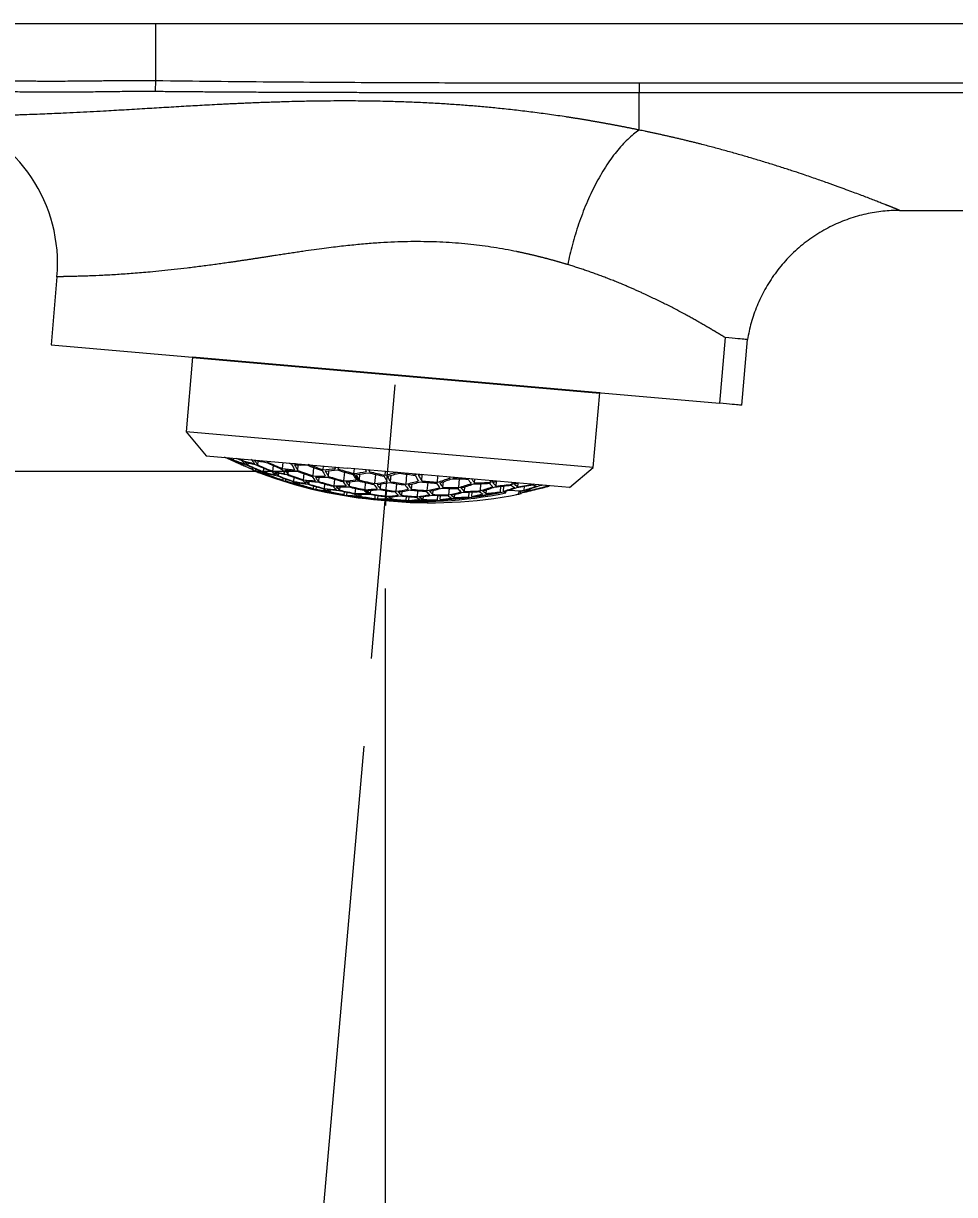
# Model space of a CAD drawing. Extents: x 841 to 1631, y 0 to 579.
# Drawn here: x 1225.6 to 1268, y 311.9 to 365.2 of the extents above; entities that cross this region are included whole.
import ezdxf

# ---------------------------------------------------------------- set-up
doc = ezdxf.new("R2010")
doc.units = 0
doc.header["$LTSCALE"] = 10
doc.header["$MEASUREMENT"] = 0
doc.header["$PDMODE"] = 3
doc.header["$PDSIZE"] = -10
doc.linetypes.add('CENTER', pattern=[2, 1.25, -0.25, 0.25, -0.25])
doc.layers.get('0').update_dxf_attribs({"linetype": 'CONTINUOUS'})
doc.layers.get('DEFPOINTS').update_dxf_attribs({"linetype": 'CONTINUOUS'})
doc.layers.add('1', color=7, linetype='CONTINUOUS')
doc.layers.add('BODY', color=7, linetype='CONTINUOUS')
doc.styles.add('Daelim Dimension', font='NanumGothic.ttf')
doc.dimstyles.new('DEFAULT', dxfattribs={"dimscale": 2, "dimtxt": 2, "dimasz": 2, "dimexe": 0, "dimexo": 2, "dimgap": 1, "dimtad": 1, "dimdec": 0, "dimzin": 9, "dimdsep": 46, "dimtxsty": 'Daelim Dimension', "dimcen": 0.5, "dimclrd": 5, "dimclre": 5, "dimclrt": 256, "dimadec": 1, "dimazin": 0, "dimtfac": 1, "dimtdec": 0, "dimtix": 1, "dimtmove": 0, "dimatfit": 3, "dimfxl": 1, "dimtolj": 1, "dimtzin": 1, "dimlwd": 9, "dimlwe": 9, "dimarcsym": 0})

# ---------------------------------------------------------------- blocks, each defined once
blk = doc.blocks.new('*D0')
at = {"color": 5, "lineweight": 9, "ltscale": 0.5, "transparency": 16777216}
for p, q in [((1242.077, 339.235), (1242.077, 241.483)), ((1241.1, 332.298), (1233.188, 241.872))]:
    blk.add_line(p, q, dxfattribs=at)
blk.add_arc((1242.077, 343.471), 99.987, 267.29228, 267.70772, dxfattribs=at)
at = {"color": 5, "ltscale": 0.5, "transparency": 16777216}
for points in [[(1237.309, 242.93), (1237.398, 244.26), (1233.363, 243.864)], [(1238.091, 244.23), (1238.065, 242.897), (1242.077, 243.483)]]:
    blk.add_solid(points, dxfattribs=at)
at = {"layer": 'DEFPOINTS', "color": 0, "ltscale": 0.5, "transparency": 16777216}
for p in [(1242.576, 349.175), (1242.077, 343.469), (1242.077, 343.235), (1241.448, 336.283), (1236.263, 243.653)]:
    blk.add_point(p, dxfattribs=at)
at = {"color": 7, "ltscale": 0.5, "transparency": 16777216, "insert": (1238.051, 251.258), "char_height": 10, "attachment_point": 5, "rotation": 357.5, "style": 'Daelim Dimension'}
blk.add_mtext('\\A1;5.0°', dxfattribs=at)
blk = doc.blocks.new('*D1')
at = {"color": 5, "lineweight": 9, "ltscale": 0.5, "transparency": 16777216}
for p, q in [((1238.192, 344.783), (1187.007, 344.783)), ((1189.007, 245.163), (1189.007, 340.783)), ((1335.117, 241.163), (1187.007, 241.163))]:
    blk.add_line(p, q, dxfattribs=at)
at = {"color": 5, "ltscale": 0.5, "transparency": 16777216}
for points in [[(1188.341, 340.783), (1189.674, 340.783), (1189.007, 344.783)], [(1188.341, 245.163), (1189.674, 245.163), (1189.007, 241.163)]]:
    blk.add_solid(points, dxfattribs=at)
at = {"layer": 'DEFPOINTS', "color": 0, "ltscale": 0.5, "transparency": 16777216}
for p in [(1189.007, 344.783), (1242.192, 344.783), (1339.117, 241.163)]:
    blk.add_point(p, dxfattribs=at)
at = {"color": 7, "ltscale": 0.5, "transparency": 16777216, "insert": (1181.6, 292.973), "char_height": 10, "attachment_point": 5, "rotation": 90, "style": 'Daelim Dimension'}
blk.add_mtext('\\A1;104', dxfattribs=at)
blk = doc.blocks.new('*D3')
at = {"color": 5, "lineweight": 9, "ltscale": 0.5, "transparency": 16777216}
for p, q in [((1242.082, 339.469), (1242.082, 168.193)), ((1361.617, 234.429), (1361.617, 168.193)), ((1246.082, 170.193), (1357.617, 170.193))]:
    blk.add_line(p, q, dxfattribs=at)
at = {"color": 5, "ltscale": 0.5, "transparency": 16777216}
for points in [[(1246.082, 170.86), (1246.082, 169.526), (1242.082, 170.193)], [(1357.617, 170.86), (1357.617, 169.526), (1361.617, 170.193)]]:
    blk.add_solid(points, dxfattribs=at)
at = {"layer": 'DEFPOINTS', "color": 0, "ltscale": 0.5, "transparency": 16777216}
for p in [(1242.082, 343.469), (1361.617, 238.429), (1361.617, 170.193)]:
    blk.add_point(p, dxfattribs=at)
at = {"color": 7, "ltscale": 0.5, "transparency": 16777216, "insert": (1301.849, 177.615), "char_height": 10, "attachment_point": 5, "style": 'Daelim Dimension'}
blk.add_mtext('\\A1;120', dxfattribs=at)
blk = doc.blocks.new('*D4')
at = {"color": 5, "lineweight": 9, "ltscale": 0.5, "transparency": 16777216}
for p, q in [((1267.567, 393.763), (1152.534, 393.763)), ((1154.534, 389.763), (1154.534, 245.163)), ((1335.117, 241.163), (1152.534, 241.163))]:
    blk.add_line(p, q, dxfattribs=at)
at = {"color": 5, "ltscale": 0.5, "transparency": 16777216}
for points in [[(1153.868, 389.763), (1155.201, 389.763), (1154.534, 393.763)], [(1153.868, 245.163), (1155.201, 245.163), (1154.534, 241.163)]]:
    blk.add_solid(points, dxfattribs=at)
at = {"layer": 'DEFPOINTS', "color": 0, "ltscale": 0.5, "transparency": 16777216}
for p in [(1271.567, 393.763), (1154.534, 241.163), (1339.117, 241.163)]:
    blk.add_point(p, dxfattribs=at)
at = {"color": 7, "ltscale": 0.5, "transparency": 16777216, "insert": (1147.084, 317.463), "char_height": 10, "attachment_point": 5, "rotation": 90, "style": 'Daelim Dimension'}
blk.add_mtext('\\A1;153', dxfattribs=at)

msp = doc.modelspace()

# ---------------------------------------------------------------- linework, layer by layer
at = {"ltscale": 0.5}
for p, q in [((1233.321, 349.984), (1251.832, 348.365)), ((1242.077, 343.469), (1242.077, 343.235))]:
    msp.add_line(p, q, dxfattribs=at)
at = {"layer": '1', "color": 7, "linetype": 'Continuous', "lineweight": 18}
for p, q in [((1223.033, 365.163), (1231.634, 365.163)), ((1231.634, 365.163), (1368.594, 365.163)), ((1231.634, 362.567), (1231.627, 362.079)), ((1253.617, 362.457), (1253.617, 362.019)), ((1265.45, 356.663), (1310.617, 356.663)), ((1265.456, 356.663), (1265.456, 356.663)), ((1227.157, 353.643), (1226.886, 350.547)), ((1226.886, 350.547), (1257.269, 347.889)), ((1258.285, 347.8), (1258.547, 350.789)), ((1233.321, 349.984), (1233.024, 346.589)), ((1251.534, 344.969), (1251.832, 348.365)), ((1233.024, 346.589), (1233.933, 345.505)), ((1251.534, 344.969), (1233.024, 346.589)), ((1233.933, 345.505), (1240.341, 344.945)), ((1235.177, 345.317), (1235.183, 345.396)), ((1235.434, 345.154), (1235.439, 345.202)), ((1235.6, 345.285), (1235.607, 345.359)), ((1235.854, 345.07), (1235.863, 345.18)), ((1236.282, 345.091), (1236.297, 345.264)), ((1236.72, 345.219), (1236.724, 345.261)), ((1237.414, 344.919), (1237.438, 345.199)), ((1237.861, 345.152), (1237.862, 345.162)), ((1236.048, 344.889), (1236.046, 344.857)), ((1236.057, 344.886), (1236.063, 344.961)), ((1236.183, 344.836), (1236.189, 344.907)), ((1236.547, 344.773), (1236.562, 344.941)), ((1236.806, 344.619), (1236.811, 344.68)), ((1236.976, 344.793), (1236.999, 345.056)), ((1237.23, 344.587), (1237.241, 344.709)), ((1237.663, 344.659), (1237.679, 344.843)), ((1238.105, 344.836), (1238.127, 345.085)), ((1238.361, 344.411), (1238.386, 344.692)), ((1238.803, 344.586), (1238.836, 344.966)), ((1239.255, 344.87), (1239.269, 345.039)), ((1239.5, 344.562), (1239.522, 344.823)), ((1239.956, 344.899), (1239.963, 344.978)), ((1240.202, 344.359), (1240.237, 344.759)), ((1250.451, 344.06), (1240.341, 344.945)), ((1240.658, 344.694), (1240.677, 344.915)), ((1240.903, 344.392), (1240.927, 344.667)), ((1241.364, 344.781), (1241.371, 344.855)), ((1241.609, 344.236), (1241.646, 344.658)), ((1242.07, 344.623), (1242.085, 344.792)), ((1242.316, 344.326), (1242.341, 344.616)), ((1243.026, 344.217), (1243.065, 344.663)), ((1243.492, 344.66), (1243.493, 344.669)), ((1243.738, 344.366), (1243.762, 344.645)), ((1244.452, 344.303), (1244.477, 344.583)), ((1250.451, 344.06), (1251.534, 344.969)), ((1237.432, 344.396), (1237.441, 344.492)), ((1237.559, 344.356), (1237.567, 344.447)), ((1237.928, 344.34), (1237.944, 344.527)), ((1238.187, 344.193), (1238.194, 344.267)), ((1238.616, 344.212), (1238.627, 344.347)), ((1238.817, 344.013), (1238.827, 344.129)), ((1238.945, 343.983), (1238.955, 344.093)), ((1239.053, 344.334), (1239.07, 344.531)), ((1239.318, 344.013), (1239.336, 344.219)), ((1239.755, 344.134), (1239.782, 344.435)), ((1240.01, 343.942), (1240.023, 344.089)), ((1240.452, 344.114), (1240.471, 344.324)), ((1241.159, 343.96), (1241.187, 344.281)), ((1241.86, 343.996), (1241.88, 344.22)), ((1242.571, 343.888), (1242.601, 344.232)), ((1243.278, 343.981), (1243.299, 344.221)), ((1243.992, 343.918), (1244.024, 344.288)), ((1244.704, 344.07), (1244.726, 344.327)), ((1245.169, 344.513), (1245.17, 344.522)), ((1245.422, 344.054), (1245.457, 344.451)), ((1245.679, 343.88), (1245.697, 344.089)), ((1246.14, 344.267), (1246.154, 344.436)), ((1246.402, 343.911), (1246.43, 344.233)), ((1246.862, 344.3), (1246.869, 344.374)), ((1247.119, 344.128), (1247.139, 344.35)), ((1247.315, 343.862), (1247.337, 344.114)), ((1247.448, 343.889), (1247.469, 344.128)), ((1247.846, 344.208), (1247.853, 344.288)), ((1248.108, 344.095), (1248.123, 344.264)), ((1248.387, 343.937), (1248.403, 344.117)), ((1249.106, 344.168), (1249.107, 344.178)), ((1249.394, 344.11), (1249.398, 344.152)), ((1239.578, 343.872), (1239.585, 343.96)), ((1240.211, 343.734), (1240.223, 343.87)), ((1240.34, 343.713), (1240.351, 343.842)), ((1240.717, 343.788), (1240.737, 344.015)), ((1240.977, 343.654), (1240.986, 343.755)), ((1241.414, 343.773), (1241.428, 343.935)), ((1241.614, 343.556), (1241.628, 343.713)), ((1241.744, 343.545), (1241.757, 343.694)), ((1242.125, 343.665), (1242.146, 343.914)), ((1242.385, 343.536), (1242.395, 343.651)), ((1242.827, 343.706), (1242.842, 343.882)), ((1243.026, 343.478), (1243.042, 343.657)), ((1243.156, 343.476), (1243.171, 343.646)), ((1243.541, 343.643), (1243.565, 343.914)), ((1243.802, 343.518), (1243.814, 343.648)), ((1244.248, 343.741), (1244.265, 343.932)), ((1244.447, 343.502), (1244.464, 343.703)), ((1244.578, 343.509), (1244.595, 343.7)), ((1244.967, 343.724), (1244.993, 344.02)), ((1245.228, 343.604), (1245.241, 343.749)), ((1245.876, 343.628), (1245.896, 343.854)), ((1246.008, 343.645), (1246.027, 343.86)), ((1246.663, 343.794), (1246.678, 343.956)), ((1247.457, 343.891), (1247.454, 343.858)), ((1247.562, 343.811), (1247.57, 343.897)), ((1247.728, 343.947), (1248.214, 343.905)), ((1248.156, 343.91), (1248.143, 343.76)), ((1248.269, 343.9), (1248.214, 343.905)), ((1248.222, 343.81), (1248.23, 343.903)), ((1248.26, 343.818), (1248.258, 343.788)), ((1248.48, 343.881), (1248.453, 343.884)), ((1248.659, 343.935), (1248.665, 344.004)), ((1248.956, 343.982), (1248.958, 343.995))]:
    msp.add_line(p, q, dxfattribs=at)
at = {"layer": '1', "color": 7, "linetype": 'Continuous', "lineweight": 13}
for p, q in [((1231.634, 365.163), (1231.634, 362.567)), ((1253.617, 362.019), (1323.602, 362.02)), ((1257.53, 350.878), (1257.269, 347.889))]:
    msp.add_line(p, q, dxfattribs=at)
at = {"layer": '1', "color": 7, "linetype": 'Continuous', "lineweight": 18}
for start, end in [(248.6996, 249.3344), (280.6656, 281.3004)]:
    msp.add_arc((1243.946, 364.826), 21.48, start, end, dxfattribs=at)
for centre, major_axis, ratio, start_param, end_param in [((1220.184, 354.253), (-6.909, 1.127), 1, 3.215968, 4.573584), ((1240.406, 364.638), (1.772, 20.254), 0.731924, 2.872877, 2.910948), ((1240.509, 364.629), (-1.775, -20.292), 0.731924, 6.014978, 6.052974), ((1243.713, 364.349), (-1.827, -20.884), 0.95606, 5.923715, 5.93466), ((1243.668, 364.353), (1.827, 20.879), 0.95606, 2.787136, 2.792977), ((1237.494, 364.893), (1.735, 19.833), 0.224135, 2.996091, 3.03407), ((1239.914, 364.681), (1.755, 20.058), 0.731924, 2.934383, 2.972305), ((1237.641, 364.88), (-1.739, -19.882), 0.224135, 6.138047, 6.17593), ((1240.017, 364.672), (-1.759, -20.101), 0.731924, 6.076428, 6.114266), ((1244.092, 364.316), (1.827, 20.884), 0.95606, 2.780135, 2.793068), ((1243.457, 364.371), (1.823, 20.839), 0.95606, 2.817891, 2.855481), ((1244.136, 364.312), (-1.827, -20.879), 0.95606, 5.924378, 5.93457), ((1243.501, 364.367), (-1.824, -20.849), 0.95606, 5.959652, 5.993381), ((1238.198, 364.831), (1.755, 20.058), 0.224135, 2.934383, 2.972305), ((1239.422, 364.724), (1.735, 19.833), 0.731924, 2.996091, 3.03407), ((1238.345, 364.818), (-1.759, -20.101), 0.224135, 6.076428, 6.114266), ((1239.524, 364.715), (-1.739, -19.882), 0.731924, 6.138047, 6.17593), ((1238.902, 364.77), (1.772, 20.254), 0.224135, 2.872877, 2.910948), ((1239.048, 364.757), (-1.775, -20.292), 0.224135, 6.014978, 6.052974), ((1239.032, 364.758), (-1.718, -19.634), 0.731924, 6.200349, 6.238483), ((1244.348, 364.293), (-1.823, -20.839), 0.95606, 5.959484, 5.997073), ((1238.93, 364.767), (1.713, 19.578), 0.731924, 3.08713, 3.096763), ((1244.727, 364.26), (1.811, 20.704), 0.95606, 2.815703, 2.853562), ((1239.752, 364.695), (-1.79, -20.456), 0.224135, 5.984392, 5.991558), ((1244.771, 364.256), (-1.81, -20.683), 0.95606, 5.956952, 5.994854), ((1245.151, 364.223), (1.79, 20.456), 0.95606, 2.844117, 2.849965), ((1241.014, 364.585), (1.81, 20.683), 0.224135, 2.81536, 2.853261), ((1238.93, 364.767), (1.713, 19.578), 0.731924, 3.186422, 3.196055), ((1245.407, 364.201), (-1.772, -20.254), 0.95606, 6.014469, 6.05254), ((1243.88, 364.334), (1.828, 20.894), 0.95606, 2.818777, 2.856258), ((1243.924, 364.33), (-1.828, -20.894), 0.95606, 5.96037, 5.997851), ((1238.241, 365.325), (1.801, 20.582), 0.224135, 3.054361, 3.07863), ((1243.544, 364.861), (-1.866, -21.323), 0.974558, 6.005118, 6.561253), ((1243.5, 364.367), (-1.821, -20.817), 0.974558, 5.998173, 5.998609), ((1240.898, 364.595), (1.787, 20.424), 0.731924, 2.941986, 2.975369), ((1243.5, 364.367), (-1.821, -20.817), 0.974558, 6.005257, 6.070218), ((1244.304, 364.297), (1.824, 20.849), 0.95606, 2.818059, 2.855628), ((1243.655, 364.852), (-1.869, -21.359), 0.974558, 6.016399, 6.560771), ((1238.902, 364.77), (1.772, 20.254), 0.224135, 2.999142, 3.036318), ((1240.406, 364.638), (1.772, 20.254), 0.731924, 2.999142, 3.036318), ((1239.048, 364.757), (-1.775, -20.292), 0.224135, 6.141, 6.178106), ((1240.509, 364.629), (-1.775, -20.292), 0.731924, 6.141, 6.178106), ((1243.713, 364.349), (-1.827, -20.884), 0.95606, 6.022764, 6.055845), ((1239.606, 364.708), (1.787, 20.424), 0.224135, 2.93815, 2.975369), ((1239.914, 364.681), (1.755, 20.058), 0.731924, 3.06051, 3.097835), ((1239.752, 364.695), (-1.79, -20.456), 0.224135, 6.080065, 6.117223), ((1240.017, 364.672), (-1.759, -20.101), 0.731924, 6.202278, 6.239522), ((1244.092, 364.316), (1.827, 20.884), 0.95606, 2.881171, 2.918023), ((1244.136, 364.312), (-1.827, -20.879), 0.95606, 6.022698, 6.059559), ((1240.31, 364.646), (1.799, 20.566), 0.224135, 2.877052, 2.914509), ((1239.422, 364.724), (1.735, 19.833), 0.731924, 3.122755, 3.16043), ((1240.456, 364.634), (-1.802, -20.593), 0.224135, 6.018992, 6.056397), ((1239.524, 364.715), (-1.739, -19.882), 0.731924, 6.264394, 6.301976), ((1244.515, 364.278), (1.819, 20.789), 0.95606, 2.879954, 2.916985), ((1244.56, 364.275), (-1.817, -20.774), 0.95606, 6.021345, 6.058405), ((1241.16, 364.572), (-1.811, -20.704), 0.224135, 5.957296, 5.995155), ((1239.032, 364.758), (-1.718, -19.634), 0.731924, 0.044703, 0.082837), ((1244.939, 364.241), (1.802, 20.593), 0.95606, 2.877399, 2.914805), ((1244.983, 364.238), (-1.799, -20.566), 0.95606, 6.018645, 6.056101), ((1245.362, 364.204), (1.775, 20.292), 0.95606, 2.873386, 2.911382), ((1241.717, 364.523), (1.817, 20.774), 0.224135, 2.879752, 2.916812), ((1239.914, 364.681), (1.755, 20.058), 0.731924, 3.18535, 3.222675), ((1242.421, 364.462), (1.823, 20.839), 0.224135, 2.817891, 2.855481), ((1239.422, 364.724), (1.735, 19.833), 0.731924, 3.249115, 3.287094), ((1239.524, 364.715), (-1.739, -19.882), 0.731924, 0.107256, 0.145138), ((1242.568, 364.449), (-1.824, -20.849), 0.224135, 5.959652, 5.99722), ((1245.195, 364.219), (-1.787, -20.424), 0.95606, 6.079743, 6.116961), ((1243.125, 364.4), (1.827, 20.879), 0.224135, 2.782786, 2.792977), ((1245.574, 364.186), (1.759, 20.101), 0.95606, 2.934835, 2.972673), ((1243.272, 364.387), (-1.827, -20.884), 0.224135, 5.923715, 5.93466), ((1245.618, 364.182), (-1.755, -20.058), 0.95606, 6.075976, 6.113898), ((1243.829, 364.339), (1.828, 20.894), 0.224135, 2.818777, 2.856258), ((1239.914, 364.681), (1.755, 20.058), 0.731924, 3.31088, 3.348802), ((1240.017, 364.672), (-1.759, -20.101), 0.731924, 0.16892, 0.206757), ((1243.976, 364.326), (-1.828, -20.894), 0.224135, 5.96037, 5.997851), ((1244.533, 364.277), (1.827, 20.884), 0.224135, 2.782123, 2.793068), ((1245.786, 364.167), (1.739, 19.882), 0.95606, 2.996454, 3.034337), ((1244.679, 364.264), (-1.827, -20.879), 0.224135, 5.924378, 5.93457), ((1245.83, 364.163), (-1.735, -19.833), 0.95606, 6.137684, 6.175663), ((1245.237, 364.215), (1.824, 20.849), 0.224135, 2.818059, 2.855628), ((1240.406, 364.638), (1.772, 20.254), 0.731924, 3.372238, 3.410309), ((1240.509, 364.629), (-1.775, -20.292), 0.731924, 0.230211, 0.268207), ((1245.383, 364.203), (-1.823, -20.839), 0.224135, 5.959484, 5.997073), ((1245.998, 364.149), (1.718, 19.634), 0.95606, 3.058756, 3.09689), ((1246.042, 364.145), (-1.713, -19.578), 0.95606, 6.228723, 6.238356), ((1246.644, 364.092), (1.811, 20.704), 0.224135, 2.815703, 2.853562), ((1241.001, 364.586), (-1.79, -20.456), 0.731924, 0.291627, 0.303326), ((1246.791, 364.079), (-1.81, -20.683), 0.224135, 5.956952, 5.994854), ((1241.39, 364.552), (1.799, 20.566), 0.731924, 3.005086, 3.03792), ((1243.5, 364.367), (-1.821, -20.817), 0.974558, 6.076747, 6.091487), ((1241.493, 364.543), (-1.802, -20.593), 0.731924, 6.159612, 6.179646), ((1240.31, 364.646), (1.799, 20.566), 0.224135, 3.001318, 3.03792), ((1240.898, 364.595), (1.787, 20.424), 0.731924, 3.061967, 3.09862), ((1240.456, 364.634), (-1.802, -20.593), 0.224135, 6.143092, 6.179646), ((1241.001, 364.586), (-1.79, -20.456), 0.731924, 6.203684, 6.24028), ((1243.88, 364.334), (1.828, 20.894), 0.95606, 2.942791, 2.962765), ((1243.924, 364.33), (-1.828, -20.894), 0.95606, 6.084384, 6.117012), ((1241.014, 364.585), (1.81, 20.683), 0.224135, 2.940734, 2.97747), ((1240.406, 364.638), (1.772, 20.254), 0.731924, 3.123148, 3.160038), ((1241.16, 364.572), (-1.811, -20.704), 0.224135, 6.082533, 6.119231), ((1240.509, 364.629), (-1.775, -20.292), 0.731924, 6.264774, 6.301596), ((1243.5, 364.367), (-1.821, -20.817), 0.974558, 6.12612, 6.140732), ((1244.304, 364.297), (1.824, 20.849), 0.95606, 2.942359, 2.978792), ((1244.348, 364.293), (-1.823, -20.839), 0.95606, 6.08385, 6.120302), ((1241.864, 364.51), (-1.819, -20.789), 0.224135, 6.021547, 6.058577), ((1240.017, 364.672), (-1.759, -20.101), 0.731924, 0.043663, 0.080907), ((1244.727, 364.26), (1.811, 20.704), 0.95606, 2.94094, 2.977638), ((1244.771, 364.256), (-1.81, -20.683), 0.95606, 6.082327, 6.119063), ((1245.151, 364.223), (1.79, 20.456), 0.95606, 2.938472, 2.97563), ((1242.421, 364.462), (1.823, 20.839), 0.224135, 2.942258, 2.978709), ((1240.898, 364.595), (1.787, 20.424), 0.731924, 3.184565, 3.221218), ((1242.568, 364.449), (-1.824, -20.849), 0.224135, 6.083951, 6.120384), ((1241.001, 364.586), (-1.79, -20.456), 0.731924, 0.042905, 0.079501), ((1243.125, 364.4), (1.827, 20.879), 0.224135, 2.881105, 2.917966), ((1240.406, 364.638), (1.772, 20.254), 0.731924, 3.246868, 3.284043), ((1240.509, 364.629), (-1.775, -20.292), 0.731924, 0.10508, 0.142185), ((1243.272, 364.387), (-1.827, -20.884), 0.224135, 6.022764, 6.059616), ((1244.939, 364.241), (1.802, 20.593), 0.95606, 3.001499, 3.038054), ((1244.983, 364.238), (-1.799, -20.566), 0.95606, 6.142911, 6.179513), ((1245.362, 364.204), (1.775, 20.292), 0.95606, 2.999408, 3.036513), ((1245.407, 364.201), (-1.772, -20.254), 0.95606, 6.140735, 6.17791), ((1244.533, 364.277), (1.827, 20.884), 0.224135, 2.881171, 2.918023), ((1240.898, 364.595), (1.787, 20.424), 0.731924, 3.307817, 3.345035), ((1241.001, 364.586), (-1.79, -20.456), 0.731924, 0.165962, 0.203121), ((1244.679, 364.264), (-1.827, -20.879), 0.224135, 6.022698, 6.059559), ((1245.574, 364.186), (1.759, 20.101), 0.95606, 3.060685, 3.09793), ((1245.618, 364.182), (-1.755, -20.058), 0.95606, 6.202103, 6.239428), ((1245.941, 364.154), (1.819, 20.789), 0.224135, 2.879954, 2.916985), ((1241.39, 364.552), (1.799, 20.566), 0.731924, 3.368677, 3.406133), ((1241.493, 364.543), (-1.802, -20.593), 0.731924, 0.226788, 0.264194), ((1246.087, 364.141), (-1.817, -20.774), 0.224135, 6.021345, 6.058405), ((1245.786, 364.167), (1.739, 19.882), 0.95606, 3.122802, 3.160383), ((1245.83, 364.163), (-1.735, -19.833), 0.95606, 6.264348, 6.302023), ((1242.375, 364.466), (1.817, 20.774), 0.731924, 3.366373, 3.403433), ((1242.477, 364.457), (-1.819, -20.789), 0.731924, 0.224608, 0.261638), ((1247.348, 364.031), (1.802, 20.593), 0.224135, 2.877399, 2.914805), ((1241.883, 364.509), (1.81, 20.683), 0.731924, 3.429924, 3.467825), ((1241.985, 364.5), (-1.811, -20.704), 0.731924, 0.288031, 0.32589), ((1247.495, 364.018), (-1.799, -20.566), 0.224135, 6.018645, 6.056101), ((1245.574, 364.186), (1.759, 20.101), 0.95606, 3.185256, 3.2225), ((1245.618, 364.182), (-1.755, -20.058), 0.95606, 0.043757, 0.081082), ((1248.052, 363.969), (1.79, 20.456), 0.224135, 2.842799, 2.849965), ((1245.998, 364.149), (1.718, 19.634), 0.95606, 3.186295, 3.224429), ((1246.042, 364.145), (-1.713, -19.578), 0.95606, 0.044829, 0.054463), ((1242.867, 364.423), (1.823, 20.839), 0.731924, 3.427705, 3.465294), ((1242.969, 364.414), (-1.824, -20.849), 0.731924, 0.285965, 0.323534), ((1248.199, 363.956), (-1.787, -20.424), 0.224135, 6.079743, 6.116961), ((1248.756, 363.907), (1.775, 20.292), 0.224135, 2.873386, 2.911382), ((1248.903, 363.895), (-1.772, -20.254), 0.224135, 6.014469, 6.05254), ((1245.786, 364.167), (1.739, 19.882), 0.95606, 3.248848, 3.286731), ((1245.83, 364.163), (-1.735, -19.833), 0.95606, 0.107523, 0.145501), ((1243.851, 364.337), (1.828, 20.894), 0.731924, 3.426927, 3.464408), ((1243.954, 364.328), (-1.828, -20.894), 0.731924, 0.285335, 0.322815), ((1249.46, 363.846), (1.759, 20.101), 0.224135, 2.934835, 2.972673), ((1243.359, 364.38), (1.827, 20.879), 0.731924, 3.490208, 3.5004), ((1243.461, 364.371), (-1.827, -20.884), 0.731924, 0.348525, 0.360531), ((1249.606, 363.833), (-1.755, -20.058), 0.224135, 6.075976, 6.113898), ((1245.574, 364.186), (1.759, 20.101), 0.95606, 3.310512, 3.34835), ((1245.618, 364.182), (-1.755, -20.058), 0.95606, 0.169288, 0.20721), ((1244.835, 364.25), (1.824, 20.849), 0.731924, 3.431397, 3.465126), ((1244.938, 364.242), (-1.823, -20.839), 0.731924, 0.286112, 0.323701), ((1250.164, 363.784), (1.739, 19.882), 0.224135, 2.996454, 3.034337), ((1244.343, 364.294), (1.827, 20.884), 0.731924, 3.490118, 3.501063), ((1244.446, 364.285), (-1.827, -20.879), 0.731924, 0.348616, 0.360625), ((1250.31, 363.771), (-1.735, -19.833), 0.224135, 6.137684, 6.175663), ((1245.362, 364.204), (1.775, 20.292), 0.95606, 3.371804, 3.4098), ((1245.407, 364.201), (-1.772, -20.254), 0.95606, 0.230645, 0.268716), ((1245.82, 364.164), (1.811, 20.704), 0.731924, 3.429623, 3.467482), ((1245.922, 364.155), (-1.81, -20.683), 0.731924, 0.288331, 0.326233), ((1244.727, 364.26), (1.811, 20.704), 0.95606, 3.429623, 3.467482), ((1244.771, 364.256), (-1.81, -20.683), 0.95606, 0.288331, 0.326233), ((1250.868, 363.723), (1.718, 19.634), 0.224135, 3.058756, 3.09689), ((1247.296, 364.035), (1.775, 20.292), 0.731924, 3.371804, 3.4098), ((1245.151, 364.223), (1.79, 20.456), 0.95606, 3.43322, 3.442917), ((1251.014, 363.71), (-1.713, -19.578), 0.224135, 6.228723, 6.238356), ((1250.868, 363.723), (1.718, 19.634), 0.224135, 3.186295, 3.224429), ((1246.804, 364.078), (1.79, 20.456), 0.731924, 3.43322, 3.440386), ((1251.014, 363.71), (-1.713, -19.578), 0.224135, 0.044829, 0.054463), ((1241.883, 364.509), (1.81, 20.683), 0.731924, 3.066689, 3.099159), ((1243.5, 364.367), (-1.821, -20.817), 0.974558, 6.147181, 6.16175), ((1241.985, 364.5), (-1.811, -20.704), 0.731924, 6.220969, 6.240795), ((1241.717, 364.523), (1.817, 20.774), 0.224135, 3.002726, 3.038958), ((1241.39, 364.552), (1.799, 20.566), 0.731924, 3.123427, 3.159758), ((1241.864, 364.51), (-1.819, -20.789), 0.224135, 6.144424, 6.180628), ((1241.493, 364.543), (-1.802, -20.593), 0.731924, 6.265043, 6.301327), ((1244.092, 364.316), (1.827, 20.884), 0.95606, 3.003466, 3.023257), ((1244.136, 364.312), (-1.827, -20.879), 0.95606, 6.145024, 6.177374), ((1243.5, 364.367), (-1.821, -20.817), 0.974558, 6.196044, 6.210539), ((1244.515, 364.278), (1.819, 20.789), 0.95606, 3.002831, 3.039036), ((1244.56, 364.275), (-1.817, -20.774), 0.95606, 6.144318, 6.180551), ((1242.375, 364.466), (1.817, 20.774), 0.731924, 3.127304, 3.159577), ((1243.5, 364.367), (-1.821, -20.817), 0.974558, 6.216941, 6.231415), ((1242.477, 364.457), (-1.819, -20.789), 0.731924, 6.281438, 6.301156), ((1243.125, 364.4), (1.827, 20.879), 0.224135, 3.003431, 3.039478), ((1241.883, 364.509), (1.81, 20.683), 0.731924, 3.184026, 3.220219), ((1243.272, 364.387), (-1.827, -20.884), 0.224135, 6.145059, 6.181096), ((1241.985, 364.5), (-1.811, -20.704), 0.731924, 0.042391, 0.078546), ((1244.304, 364.297), (1.824, 20.849), 0.95606, 3.063596, 3.083302), ((1244.348, 364.293), (-1.823, -20.839), 0.95606, 6.205149, 6.237382), ((1243.829, 364.339), (1.828, 20.894), 0.224135, 2.942791, 2.979144), ((1241.39, 364.552), (1.799, 20.566), 0.731924, 3.245265, 3.281867), ((1241.493, 364.543), (-1.802, -20.593), 0.731924, 0.103539, 0.140094), ((1243.976, 364.326), (-1.828, -20.894), 0.224135, 6.084384, 6.120736), ((1243.5, 364.367), (1.821, 20.817), 0.974558, 3.12395, 3.138399), ((1244.727, 364.26), (1.811, 20.704), 0.95606, 3.063047, 3.099202), ((1244.771, 364.256), (-1.81, -20.683), 0.95606, 6.204559, 6.240752), ((1242.867, 364.423), (1.823, 20.839), 0.731924, 3.187396, 3.219629), ((1243.5, 364.367), (1.821, 20.817), 0.974558, 3.144786, 3.159235), ((1245.151, 364.223), (1.79, 20.456), 0.95606, 3.062092, 3.098687), ((1245.195, 364.219), (-1.787, -20.424), 0.95606, 6.20356, 6.240213), ((1242.969, 364.414), (-1.824, -20.849), 0.731924, 0.05829, 0.077997), ((1244.236, 364.801), (1.869, 21.359), 0.974558, 3.127653, 3.419179), ((1244.533, 364.277), (1.827, 20.884), 0.224135, 3.003466, 3.039503), ((1242.375, 364.466), (1.817, 20.774), 0.731924, 3.244227, 3.280459), ((1242.477, 364.457), (-1.819, -20.789), 0.731924, 0.102557, 0.138761), ((1244.679, 364.264), (-1.827, -20.879), 0.224135, 6.145024, 6.181071), ((1244.515, 364.278), (1.819, 20.789), 0.95606, 3.123622, 3.14334), ((1244.56, 364.275), (-1.817, -20.774), 0.95606, 6.265201, 6.297474), ((1245.237, 364.215), (1.824, 20.849), 0.224135, 2.942359, 2.978792), ((1241.883, 364.509), (1.81, 20.683), 0.731924, 3.305715, 3.342451), ((1241.985, 364.5), (-1.811, -20.704), 0.731924, 0.163955, 0.200652), ((1245.383, 364.203), (-1.823, -20.839), 0.224135, 6.08385, 6.120302), ((1244.939, 364.241), (1.802, 20.593), 0.95606, 3.123451, 3.159735), ((1244.983, 364.238), (-1.799, -20.566), 0.95606, 6.26502, 6.301351), ((1243.359, 364.38), (1.827, 20.879), 0.731924, 3.247404, 3.279754), ((1245.362, 364.204), (1.775, 20.292), 0.95606, 3.123182, 3.160004), ((1245.407, 364.201), (-1.772, -20.254), 0.95606, 6.26474, 6.30163), ((1243.461, 364.371), (-1.827, -20.884), 0.731924, 0.118336, 0.138127), ((1245.941, 364.154), (1.819, 20.789), 0.224135, 3.002831, 3.039036), ((1242.867, 364.423), (1.823, 20.839), 0.731924, 3.304476, 3.340928), ((1242.969, 364.414), (-1.824, -20.849), 0.731924, 0.162801, 0.199234), ((1246.087, 364.141), (-1.817, -20.774), 0.224135, 6.144318, 6.180551), ((1244.727, 364.26), (1.811, 20.704), 0.95606, 3.183983, 3.203809), ((1244.771, 364.256), (-1.81, -20.683), 0.95606, 0.042434, 0.074904), ((1246.644, 364.092), (1.811, 20.704), 0.224135, 2.94094, 2.977638), ((1246.791, 364.079), (-1.81, -20.683), 0.224135, 6.082327, 6.119063), ((1243.5, 364.367), (-1.821, -20.817), 0.974558, 0.121435, 0.136004), ((1245.151, 364.223), (1.79, 20.456), 0.95606, 3.184498, 3.221094), ((1245.195, 364.219), (-1.787, -20.424), 0.95606, 0.042972, 0.079625), ((1243.851, 364.337), (1.828, 20.894), 0.731924, 3.307766, 3.340394), ((1243.5, 364.367), (-1.821, -20.817), 0.974558, 0.142453, 0.157066), ((1243.954, 364.328), (-1.828, -20.894), 0.731924, 0.178827, 0.198801), ((1247.348, 364.031), (1.802, 20.593), 0.224135, 3.001499, 3.038054), ((1243.359, 364.38), (1.827, 20.879), 0.731924, 3.365219, 3.40208), ((1243.461, 364.371), (-1.827, -20.884), 0.731924, 0.22357, 0.260421), ((1247.495, 364.018), (-1.799, -20.566), 0.224135, 6.142911, 6.179513), ((1244.939, 364.241), (1.802, 20.593), 0.95606, 3.245132, 3.265166), ((1244.983, 364.238), (-1.799, -20.566), 0.95606, 0.103672, 0.136506), ((1248.052, 363.969), (1.79, 20.456), 0.224135, 2.938472, 2.97563), ((1243.5, 364.367), (-1.821, -20.817), 0.974558, 0.191698, 0.206438), ((1245.362, 364.204), (1.775, 20.292), 0.95606, 3.246672, 3.283778), ((1245.407, 364.201), (-1.772, -20.254), 0.95606, 0.105275, 0.14245), ((1243.5, 364.367), (-1.821, -20.817), 0.974558, 0.212968, 0.277928), ((1244.343, 364.294), (1.827, 20.884), 0.731924, 3.368933, 3.402014), ((1248.756, 363.907), (1.775, 20.292), 0.224135, 2.999408, 3.036513), ((1248.903, 363.895), (-1.772, -20.254), 0.224135, 6.140735, 6.17791), ((1245.195, 364.219), (-1.787, -20.424), 0.95606, 0.166224, 0.199606), ((1243.5, 364.367), (-1.821, -20.817), 0.974558, 0.284576, 0.285013), ((1249.65, 364.327), (-1.801, -20.582), 0.224135, 6.195953, 6.220223), ((1249.606, 363.833), (1.755, 20.058), 0.224135, 3.052073, 3.06051), ((1249.65, 364.327), (-1.801, -20.582), 0.224135, 0.062963, 0.087232), ((1244.983, 364.238), (-1.799, -20.566), 0.95606, 0.25565, 0.264541), ((1244.348, 364.293), (-1.823, -20.839), 0.95606, 0.286112, 0.323701), ((1244.939, 364.241), (1.802, 20.593), 0.95606, 3.4021, 3.405786), ((1250.164, 363.784), (1.739, 19.882), 0.224135, 3.122802, 3.160383), ((1246.312, 364.121), (1.802, 20.593), 0.731924, 3.4021, 3.405786), ((1246.414, 364.112), (-1.799, -20.566), 0.731924, 0.25565, 0.264541), ((1250.31, 363.771), (-1.735, -19.833), 0.224135, 6.264348, 6.302023), ((1243.5, 364.367), (-1.821, -20.817), 0.974558, 0.051771, 0.066244), ((1243.5, 364.367), (-1.821, -20.817), 0.974558, 0.072647, 0.087141)]:
    msp.add_ellipse(centre, major_axis=major_axis, ratio=ratio, start_param=start_param, end_param=end_param, dxfattribs=at)
at = {"layer": '1', "color": 7, "linetype": 'Continuous', "lineweight": 13}
for start_param, end_param in [(5.953792, 6.004342), (6.078023, 6.127051)]:
    msp.add_ellipse((1243.902, 364.332), major_axis=(-1.828, -20.894), ratio=0.224135, start_param=start_param, end_param=end_param, dxfattribs=at)
for points, knots in [([(1223.033, 362.57), (1223.041, 362.57), (1223.058, 362.571), (1223.083, 362.571), (1223.109, 362.571), (1223.136, 362.572), (1223.163, 362.572), (1223.19, 362.572), (1223.218, 362.572), (1223.246, 362.573), (1223.275, 362.573), (1223.305, 362.573), (1223.334, 362.573), (1223.365, 362.573), (1223.396, 362.573), (1223.427, 362.573), (1223.459, 362.573), (1223.492, 362.573), (1223.525, 362.573), (1223.559, 362.573), (1223.593, 362.573), (1223.628, 362.573), (1223.663, 362.573), (1223.699, 362.572), (1223.736, 362.572), (1223.773, 362.572), (1223.811, 362.572), (1223.849, 362.571), (1223.888, 362.571), (1223.927, 362.57), (1224.004, 362.57), (1224.139, 362.568), (1224.356, 362.565), (1224.642, 362.561), (1224.963, 362.557), (1225.294, 362.553), (1225.604, 362.55), (1225.905, 362.547), (1226.196, 362.545), (1226.476, 362.544), (1226.743, 362.543), (1227.053, 362.543), (1227.435, 362.544), (1227.923, 362.547), (1228.489, 362.552), (1228.998, 362.558), (1229.406, 362.562), (1229.676, 362.565), (1229.914, 362.567), (1230.119, 362.569), (1230.287, 362.57), (1230.427, 362.571), (1230.548, 362.571), (1230.668, 362.572), (1230.785, 362.572), (1230.899, 362.572), (1231.012, 362.572), (1231.121, 362.571), (1231.229, 362.571), (1231.334, 362.57), (1231.436, 362.569), (1231.536, 362.568), (1231.601, 362.568), (1231.634, 362.567)], [0, 0, 0, 0, 0.004713, 0.009474, 0.014284, 0.019142, 0.024048, 0.029003, 0.034006, 0.039058, 0.044158, 0.049306, 0.054503, 0.059748, 0.065042, 0.070384, 0.075774, 0.081213, 0.086701, 0.092237, 0.097821, 0.103454, 0.109135, 0.114864, 0.120642, 0.126468, 0.132343, 0.138267, 0.144238, 0.150258, 0.156327, 0.179133, 0.210288, 0.249791, 0.297643, 0.337713, 0.375729, 0.411689, 0.445596, 0.477448, 0.507246, 0.534989, 0.579343, 0.630672, 0.688975, 0.754253, 0.784131, 0.810757, 0.834131, 0.854252, 0.871121, 0.883203, 0.895041, 0.906635, 0.917985, 0.929091, 0.939952, 0.95057, 0.960944, 0.971074, 0.98096, 0.990602, 1, 1, 1, 1]), ([(1253.617, 360.316), (1253.595, 360.321), (1253.552, 360.33), (1253.487, 360.343), (1253.422, 360.356), (1253.357, 360.37), (1253.292, 360.383), (1253.227, 360.396), (1253.162, 360.409), (1253.097, 360.422), (1253.033, 360.434), (1252.968, 360.447), (1252.904, 360.46), (1252.839, 360.472), (1252.775, 360.485), (1252.711, 360.497), (1252.647, 360.509), (1252.583, 360.522), (1252.519, 360.534), (1252.456, 360.546), (1252.392, 360.558), (1252.329, 360.569), (1252.265, 360.581), (1252.202, 360.593), (1252.139, 360.604), (1252.076, 360.616), (1252.013, 360.627), (1251.95, 360.639), (1251.888, 360.65), (1251.825, 360.661), (1251.763, 360.672), (1251.7, 360.683), (1251.638, 360.694), (1251.576, 360.705), (1251.514, 360.715), (1251.453, 360.726), (1251.391, 360.737), (1251.33, 360.747), (1251.268, 360.757), (1251.207, 360.768), (1251.146, 360.778), (1251.085, 360.788), (1251.024, 360.798), (1250.964, 360.808), (1250.903, 360.818), (1250.843, 360.828), (1250.783, 360.837), (1250.723, 360.847), (1250.663, 360.856), (1250.603, 360.866), (1250.543, 360.875), (1250.484, 360.884), (1250.425, 360.894), (1250.366, 360.903), (1250.074, 360.947), (1249.55, 361.024), (1248.795, 361.124), (1248.049, 361.214), (1247.331, 361.292), (1246.64, 361.359), (1245.971, 361.417), (1245.303, 361.467), (1244.606, 361.513), (1243.876, 361.553), (1243.11, 361.586), (1242.27, 361.613), (1241.345, 361.632), (1240.481, 361.638), (1239.728, 361.637), (1239.086, 361.631), (1238.494, 361.621), (1237.942, 361.609), (1237.515, 361.597), (1237.13, 361.585), (1236.814, 361.575), (1236.505, 361.564), (1236.207, 361.552), (1235.923, 361.541), (1235.65, 361.529), (1235.389, 361.517), (1235.138, 361.505), (1234.899, 361.494), (1234.588, 361.478), (1234.208, 361.459), (1233.763, 361.435), (1233.336, 361.411), (1232.75, 361.378), (1232.015, 361.334), (1231.272, 361.29), (1230.674, 361.254), (1230.202, 361.226), (1229.735, 361.199), (1229.22, 361.17), (1228.654, 361.139), (1228.04, 361.107), (1227.5, 361.08), (1227.019, 361.059), (1226.586, 361.04), (1226.131, 361.022), (1225.736, 361.008), (1225.391, 360.997), (1225.086, 360.988), (1224.753, 360.979), (1224.4, 360.97), (1224.085, 360.964), (1223.818, 360.959), (1223.606, 360.955), (1223.42, 360.953), (1223.256, 360.95), (1223.114, 360.949), (1222.991, 360.947), (1222.884, 360.946), (1222.81, 360.945), (1222.76, 360.945), (1222.73, 360.944), (1222.701, 360.944), (1222.673, 360.944), (1222.645, 360.943), (1222.619, 360.943), (1222.593, 360.943), (1222.569, 360.943), (1222.546, 360.942), (1222.523, 360.942), (1222.501, 360.942), (1222.481, 360.942), (1222.461, 360.942), (1222.442, 360.941), (1222.425, 360.941), (1222.408, 360.941), (1222.392, 360.941), (1222.377, 360.941), (1222.363, 360.941), (1222.349, 360.94), (1222.337, 360.94), (1222.326, 360.94), (1222.315, 360.94), (1222.305, 360.94), (1222.296, 360.94), (1222.288, 360.94), (1222.281, 360.94), (1222.275, 360.939), (1222.27, 360.939), (1222.265, 360.939), (1222.261, 360.939), (1222.259, 360.939), (1222.257, 360.939), (1222.255, 360.939), (1222.255, 360.939), (1222.255, 360.939)], [0, 0, 0, 0, 0.001679, 0.003354, 0.005024, 0.00669, 0.008351, 0.010007, 0.011659, 0.013306, 0.014949, 0.016586, 0.018219, 0.019848, 0.021471, 0.02309, 0.024704, 0.026313, 0.027918, 0.029518, 0.031113, 0.032703, 0.034288, 0.035869, 0.037444, 0.039015, 0.040581, 0.042143, 0.043699, 0.04525, 0.046797, 0.048339, 0.049876, 0.051408, 0.052935, 0.054457, 0.055974, 0.057487, 0.058994, 0.060497, 0.061994, 0.063487, 0.064974, 0.066457, 0.067935, 0.069408, 0.070875, 0.072338, 0.073796, 0.075249, 0.076696, 0.078139, 0.079577, 0.081009, 0.082437, 0.100794, 0.118809, 0.136476, 0.153779, 0.169402, 0.184958, 0.200439, 0.215838, 0.233259, 0.250877, 0.268678, 0.291034, 0.31451, 0.328088, 0.342866, 0.358821, 0.369002, 0.381106, 0.388502, 0.395875, 0.403227, 0.41016, 0.416847, 0.423289, 0.429489, 0.435449, 0.441171, 0.446655, 0.457849, 0.468708, 0.47924, 0.489449, 0.512659, 0.535423, 0.548342, 0.561484, 0.574854, 0.588458, 0.607041, 0.626623, 0.647217, 0.661485, 0.677387, 0.69493, 0.714123, 0.725746, 0.739453, 0.755252, 0.773155, 0.793172, 0.80745, 0.821014, 0.833861, 0.845987, 0.85739, 0.868068, 0.878018, 0.887241, 0.890577, 0.893905, 0.897228, 0.900544, 0.903853, 0.907156, 0.910453, 0.913743, 0.917026, 0.920303, 0.923574, 0.926837, 0.930095, 0.933345, 0.936589, 0.939827, 0.943057, 0.946281, 0.949497, 0.952707, 0.95591, 0.959106, 0.962295, 0.965477, 0.968651, 0.971819, 0.974979, 0.978133, 0.981278, 0.984417, 0.987548, 0.990672, 0.993789, 0.996898, 1, 1, 1, 1]), ([(1231.627, 362.079), (1231.745, 362.078), (1231.981, 362.075), (1232.336, 362.072), (1232.693, 362.069), (1233.054, 362.066), (1233.416, 362.063), (1233.781, 362.06), (1234.149, 362.058), (1234.519, 362.055), (1234.892, 362.053), (1235.267, 362.05), (1235.645, 362.048), (1236.026, 362.046), (1236.408, 362.044), (1236.794, 362.043), (1237.182, 362.041), (1237.572, 362.039), (1237.965, 362.038), (1238.361, 362.036), (1238.759, 362.035), (1239.159, 362.034), (1239.562, 362.033), (1239.968, 362.032), (1240.376, 362.031), (1240.786, 362.03), (1241.2, 362.029), (1241.615, 362.028), (1242.033, 362.027), (1242.454, 362.026), (1242.877, 362.026), (1243.303, 362.025), (1244.09, 362.024), (1245.256, 362.023), (1246.819, 362.021), (1248.438, 362.02), (1250.114, 362.02), (1251.847, 362.019), (1253.021, 362.019), (1253.617, 362.019)], [0, 0, 0, 0, 0.016036, 0.032186, 0.048451, 0.064831, 0.081325, 0.097934, 0.114658, 0.131496, 0.148449, 0.165516, 0.182698, 0.199995, 0.217406, 0.234932, 0.252573, 0.270328, 0.288198, 0.306183, 0.324282, 0.342496, 0.360825, 0.379268, 0.397826, 0.416499, 0.435287, 0.454189, 0.473205, 0.492337, 0.511583, 0.530944, 0.55042, 0.618921, 0.689994, 0.763638, 0.839854, 0.918641, 1, 1, 1, 1]), ([(1253.617, 360.316), (1253.532, 360.257), (1253.447, 360.192), (1253.275, 360.051), (1253.189, 359.974), (1253.016, 359.809), (1252.93, 359.72), (1252.758, 359.532), (1252.673, 359.432), (1252.504, 359.222), (1252.42, 359.111), (1252.254, 358.88), (1252.173, 358.759), (1252.012, 358.509), (1251.934, 358.38), (1251.78, 358.114), (1251.705, 357.977), (1251.559, 357.696), (1251.488, 357.553), (1251.351, 357.261), (1251.285, 357.112), (1251.158, 356.811), (1251.097, 356.659), (1250.98, 356.352), (1250.924, 356.197), (1250.766, 355.732), (1250.671, 355.42), (1250.505, 354.802), (1250.433, 354.496), (1250.372, 354.197)], [0, 0, 0, 0, 0.0625, 0.0625, 0.125, 0.125, 0.1875, 0.1875, 0.25, 0.25, 0.3125, 0.3125, 0.375, 0.375, 0.4375, 0.4375, 0.5, 0.5, 0.5625, 0.5625, 0.625, 0.625, 0.6875, 0.6875, 0.75, 0.75, 0.875, 0.875, 1, 1, 1, 1]), ([(1265.456, 356.663), (1265.456, 356.663), (1265.456, 356.663), (1265.456, 356.663), (1265.456, 356.663), (1265.455, 356.664), (1265.454, 356.664), (1265.453, 356.665), (1265.452, 356.665), (1265.45, 356.666), (1265.448, 356.667), (1265.446, 356.667), (1265.444, 356.668), (1265.441, 356.669), (1265.439, 356.67), (1265.436, 356.672), (1265.432, 356.673), (1265.429, 356.674), (1265.425, 356.676), (1265.421, 356.678), (1265.417, 356.679), (1265.412, 356.681), (1265.408, 356.683), (1265.403, 356.685), (1265.398, 356.687), (1265.392, 356.689), (1265.387, 356.691), (1265.381, 356.694), (1265.375, 356.696), (1265.368, 356.699), (1265.362, 356.702), (1265.355, 356.704), (1265.348, 356.707), (1265.34, 356.71), (1265.333, 356.713), (1265.325, 356.717), (1265.317, 356.72), (1265.308, 356.723), (1265.3, 356.727), (1265.291, 356.73), (1265.282, 356.734), (1265.272, 356.738), (1265.263, 356.742), (1265.253, 356.746), (1265.243, 356.75), (1265.232, 356.754), (1265.222, 356.758), (1265.211, 356.763), (1265.2, 356.767), (1265.188, 356.772), (1265.177, 356.776), (1265.165, 356.781), (1265.153, 356.786), (1265.14, 356.791), (1265.128, 356.796), (1265.115, 356.801), (1265.102, 356.806), (1265.088, 356.812), (1265.074, 356.817), (1265.061, 356.823), (1265.046, 356.829), (1265.032, 356.834), (1265.017, 356.84), (1265.002, 356.846), (1264.987, 356.852), (1264.971, 356.859), (1264.956, 356.865), (1264.94, 356.871), (1264.923, 356.878), (1264.907, 356.884), (1264.89, 356.891), (1264.873, 356.898), (1264.856, 356.905), (1264.838, 356.912), (1264.82, 356.919), (1264.752, 356.946), (1264.625, 356.996), (1264.42, 357.077), (1264.189, 357.167), (1263.937, 357.264), (1263.663, 357.368), (1263.366, 357.48), (1263.031, 357.604), (1262.637, 357.749), (1262.172, 357.916), (1261.621, 358.109), (1261.077, 358.295), (1260.541, 358.473), (1260.124, 358.608), (1259.767, 358.721), (1259.499, 358.804), (1259.226, 358.888), (1258.952, 358.971), (1258.678, 359.052), (1258.407, 359.131), (1258.134, 359.21), (1257.86, 359.287), (1257.585, 359.364), (1257.309, 359.44), (1257.031, 359.514), (1256.753, 359.588), (1256.513, 359.65), (1256.312, 359.701), (1256.151, 359.742), (1255.992, 359.781), (1255.833, 359.82), (1255.676, 359.859), (1255.519, 359.896), (1255.364, 359.933), (1255.211, 359.969), (1255.058, 360.004), (1254.907, 360.039), (1254.758, 360.072), (1254.61, 360.105), (1254.463, 360.138), (1254.318, 360.169), (1254.175, 360.2), (1254.033, 360.23), (1253.893, 360.259), (1253.755, 360.288), (1253.663, 360.306), (1253.617, 360.316)], [0, 0, 0, 0, 0.001317, 0.004123, 0.006931, 0.009743, 0.012557, 0.015373, 0.018193, 0.021015, 0.023841, 0.026669, 0.029499, 0.032333, 0.035169, 0.038008, 0.04085, 0.043695, 0.046543, 0.049393, 0.052247, 0.055103, 0.057962, 0.060824, 0.063689, 0.066556, 0.069427, 0.0723, 0.075177, 0.078056, 0.080938, 0.083823, 0.086711, 0.089602, 0.092496, 0.095393, 0.098292, 0.101195, 0.104101, 0.107009, 0.109921, 0.112835, 0.115753, 0.118673, 0.121597, 0.124523, 0.127452, 0.130385, 0.13332, 0.136259, 0.1392, 0.142145, 0.145093, 0.148043, 0.150997, 0.153954, 0.156914, 0.159876, 0.162842, 0.165812, 0.168784, 0.171759, 0.174738, 0.177719, 0.180704, 0.183692, 0.186683, 0.189677, 0.192674, 0.195675, 0.198678, 0.201685, 0.204695, 0.207709, 0.210725, 0.213745, 0.241654, 0.270245, 0.299525, 0.329504, 0.35769, 0.387339, 0.418461, 0.45107, 0.49072, 0.532977, 0.577874, 0.608468, 0.643451, 0.660332, 0.677239, 0.694173, 0.711134, 0.72732, 0.743381, 0.759315, 0.775122, 0.790803, 0.806358, 0.821786, 0.837089, 0.852264, 0.860998, 0.869627, 0.878152, 0.886572, 0.894886, 0.903094, 0.911196, 0.91919, 0.927078, 0.934858, 0.94253, 0.950095, 0.957551, 0.964898, 0.972137, 0.979267, 0.986287, 0.993198, 1, 1, 1, 1]), ([(1250.372, 354.197), (1250.355, 354.202), (1250.32, 354.212), (1250.268, 354.228), (1250.216, 354.243), (1250.164, 354.259), (1250.113, 354.274), (1250.061, 354.289), (1250.009, 354.304), (1249.958, 354.319), (1249.906, 354.333), (1249.855, 354.348), (1249.803, 354.362), (1249.752, 354.377), (1249.701, 354.391), (1249.65, 354.405), (1249.599, 354.419), (1249.547, 354.433), (1249.497, 354.446), (1249.446, 354.46), (1249.395, 354.473), (1249.344, 354.487), (1249.293, 354.5), (1249.243, 354.513), (1249.192, 354.526), (1249.142, 354.538), (1249.092, 354.551), (1249.041, 354.563), (1248.991, 354.576), (1248.941, 354.588), (1248.891, 354.6), (1248.841, 354.612), (1248.792, 354.624), (1248.742, 354.636), (1248.692, 354.647), (1248.643, 354.659), (1248.594, 354.67), (1248.544, 354.681), (1248.495, 354.692), (1248.446, 354.703), (1248.397, 354.714), (1248.348, 354.725), (1248.299, 354.735), (1248.251, 354.746), (1248.202, 354.756), (1248.154, 354.766), (1248.106, 354.776), (1247.9, 354.818), (1247.538, 354.888), (1247.014, 354.976), (1246.492, 355.051), (1245.958, 355.115), (1245.409, 355.167), (1244.841, 355.207), (1244.265, 355.232), (1243.682, 355.243), (1243.092, 355.24), (1242.485, 355.223), (1241.847, 355.189), (1241.17, 355.138), (1240.455, 355.07), (1239.829, 354.999), (1239.289, 354.93), (1238.828, 354.868), (1238.416, 354.809), (1238.068, 354.758), (1237.796, 354.718), (1237.527, 354.677), (1237.259, 354.637), (1237.022, 354.6), (1236.815, 354.567), (1236.638, 354.54), (1236.464, 354.513), (1236.292, 354.487), (1236.124, 354.461), (1235.959, 354.436), (1235.796, 354.411), (1235.637, 354.387), (1235.48, 354.364), (1235.326, 354.341), (1235.175, 354.318), (1235.027, 354.297), (1234.881, 354.276), (1234.739, 354.255), (1234.599, 354.235), (1234.462, 354.216), (1234.155, 354.174), (1233.688, 354.111), (1233.074, 354.035), (1232.485, 353.966), (1231.921, 353.907), (1231.292, 353.846), (1230.605, 353.79), (1229.882, 353.74), (1229.212, 353.703), (1228.703, 353.682), (1228.324, 353.669), (1228.049, 353.661), (1227.803, 353.655), (1227.653, 353.652), (1227.571, 353.65), (1227.545, 353.65), (1227.519, 353.649), (1227.494, 353.649), (1227.47, 353.648), (1227.447, 353.648), (1227.424, 353.647), (1227.403, 353.647), (1227.382, 353.647), (1227.362, 353.646), (1227.343, 353.646), (1227.325, 353.646), (1227.308, 353.645), (1227.292, 353.645), (1227.277, 353.645), (1227.262, 353.644), (1227.249, 353.644), (1227.236, 353.644), (1227.225, 353.644), (1227.214, 353.644), (1227.204, 353.643), (1227.195, 353.643), (1227.187, 353.643), (1227.18, 353.643), (1227.174, 353.643), (1227.169, 353.643), (1227.164, 353.643), (1227.161, 353.643), (1227.159, 353.643), (1227.157, 353.643), (1227.157, 353.643), (1227.157, 353.643)], [0, 0, 0, 0, 0.001868, 0.00373, 0.005586, 0.007435, 0.009279, 0.011115, 0.012946, 0.01477, 0.016588, 0.018399, 0.020205, 0.022004, 0.023796, 0.025583, 0.027363, 0.029137, 0.030905, 0.032666, 0.034421, 0.03617, 0.037913, 0.039649, 0.041379, 0.043103, 0.044821, 0.046532, 0.048238, 0.049937, 0.05163, 0.053316, 0.054997, 0.056671, 0.058339, 0.060001, 0.061657, 0.063306, 0.06495, 0.066587, 0.068218, 0.069843, 0.071462, 0.073074, 0.074681, 0.076281, 0.077875, 0.079464, 0.096559, 0.113403, 0.130004, 0.14637, 0.163815, 0.181394, 0.199118, 0.216998, 0.235045, 0.253268, 0.272873, 0.293775, 0.315983, 0.339503, 0.352627, 0.367314, 0.383566, 0.392412, 0.401258, 0.410107, 0.418956, 0.427807, 0.433835, 0.439793, 0.445682, 0.451502, 0.457253, 0.462935, 0.468547, 0.474091, 0.479565, 0.484971, 0.490307, 0.495575, 0.500773, 0.505903, 0.510964, 0.515956, 0.520879, 0.544604, 0.568264, 0.591862, 0.615404, 0.638894, 0.674498, 0.711541, 0.750035, 0.789989, 0.812888, 0.836479, 0.860762, 0.88574, 0.889368, 0.892999, 0.896634, 0.900274, 0.903917, 0.907564, 0.911214, 0.914869, 0.918528, 0.92219, 0.925856, 0.929527, 0.933201, 0.936879, 0.94056, 0.944246, 0.947936, 0.951629, 0.955327, 0.959028, 0.962733, 0.966442, 0.970155, 0.973872, 0.977593, 0.981318, 0.985046, 0.988779, 0.992515, 0.996256, 1, 1, 1, 1]), ([(1257.53, 350.878), (1257.523, 350.882), (1257.509, 350.891), (1257.488, 350.904), (1257.466, 350.917), (1257.444, 350.931), (1257.422, 350.945), (1257.399, 350.958), (1257.376, 350.972), (1257.353, 350.987), (1257.329, 351.001), (1257.305, 351.016), (1257.281, 351.031), (1257.256, 351.045), (1257.231, 351.061), (1257.206, 351.076), (1257.18, 351.091), (1257.154, 351.107), (1257.127, 351.123), (1257.101, 351.139), (1257.073, 351.155), (1257.046, 351.172), (1257.018, 351.188), (1256.99, 351.205), (1256.961, 351.222), (1256.932, 351.239), (1256.903, 351.257), (1256.873, 351.274), (1256.843, 351.292), (1256.812, 351.31), (1256.782, 351.328), (1256.75, 351.346), (1256.719, 351.365), (1256.687, 351.383), (1256.654, 351.402), (1256.621, 351.421), (1256.588, 351.44), (1256.555, 351.46), (1256.521, 351.479), (1256.486, 351.499), (1256.451, 351.519), (1256.375, 351.563), (1256.254, 351.631), (1256.08, 351.729), (1255.894, 351.832), (1255.646, 351.967), (1255.308, 352.147), (1254.949, 352.332), (1254.634, 352.49), (1254.4, 352.604), (1254.159, 352.72), (1253.946, 352.82), (1253.763, 352.905), (1253.613, 352.973), (1253.462, 353.041), (1253.309, 353.108), (1253.154, 353.175), (1252.999, 353.241), (1252.857, 353.3), (1252.73, 353.353), (1252.617, 353.399), (1252.504, 353.445), (1252.392, 353.489), (1252.281, 353.533), (1252.169, 353.576), (1252.058, 353.619), (1251.948, 353.66), (1251.838, 353.701), (1251.729, 353.742), (1251.62, 353.781), (1251.512, 353.82), (1251.405, 353.858), (1251.298, 353.895), (1251.192, 353.932), (1251.087, 353.967), (1250.982, 354.002), (1250.879, 354.037), (1250.776, 354.07), (1250.674, 354.103), (1250.572, 354.135), (1250.472, 354.166), (1250.405, 354.186), (1250.372, 354.197)], [0, 0, 0, 0, 0.005411, 0.010846, 0.016305, 0.021789, 0.027297, 0.03283, 0.038387, 0.043969, 0.049574, 0.055205, 0.06086, 0.066539, 0.072243, 0.077971, 0.083724, 0.089502, 0.095304, 0.10113, 0.106981, 0.112857, 0.118757, 0.124682, 0.130632, 0.136606, 0.142605, 0.148628, 0.154676, 0.160749, 0.166846, 0.172968, 0.179115, 0.185287, 0.191483, 0.197704, 0.203949, 0.21022, 0.216515, 0.222835, 0.22918, 0.235549, 0.264017, 0.29366, 0.324479, 0.356475, 0.412506, 0.479956, 0.511564, 0.543173, 0.574784, 0.606396, 0.625128, 0.643776, 0.662339, 0.680818, 0.699213, 0.717523, 0.735749, 0.748786, 0.761682, 0.774437, 0.78705, 0.799523, 0.811855, 0.824046, 0.836096, 0.848005, 0.859774, 0.871402, 0.88289, 0.894237, 0.905444, 0.91651, 0.927436, 0.938222, 0.948868, 0.959374, 0.96974, 0.979966, 0.990053, 1, 1, 1, 1])]:
    msp.add_open_spline(points, degree=3, knots=knots, dxfattribs=at)
for points in [[(1231.634, 362.567), (1233.448, 362.542), (1236.917, 362.507), (1241.617, 362.479), (1245.879, 362.465), (1249.818, 362.458), (1252.371, 362.457), (1253.617, 362.457)], [(1253.617, 362.457), (1256.15, 362.457), (1261.018, 362.457), (1267.69, 362.457), (1273.83, 362.457), (1279.477, 362.457), (1284.68, 362.457), (1289.48, 362.457), (1293.911, 362.457), (1298.006, 362.457), (1301.793, 362.457), (1305.298, 362.457), (1308.543, 362.457), (1311.551, 362.457), (1314.339, 362.457), (1316.923, 362.457), (1319.322, 362.456), (1321.548, 362.458), (1322.935, 362.456), (1323.602, 362.457)], [(1253.617, 360.316), (1253.617, 360.832), (1253.617, 361.401), (1253.617, 362.019)]]:
    msp.add_open_spline(points, degree=3, dxfattribs=at)
at = {"layer": '1', "color": 7, "linetype": 'Continuous', "lineweight": 18}
msp.add_open_spline([(1223.376, 362.081), (1223.486, 362.082), (1223.714, 362.083), (1224.087, 362.081), (1224.475, 362.075), (1224.869, 362.069), (1225.265, 362.062), (1225.658, 362.057), (1226.046, 362.052), (1226.431, 362.049), (1226.817, 362.047), (1227.204, 362.047), (1227.594, 362.048), (1227.989, 362.051), (1228.391, 362.055), (1228.803, 362.059), (1229.226, 362.065), (1229.665, 362.071), (1230.121, 362.076), (1230.599, 362.081), (1231.099, 362.082), (1231.448, 362.081), (1231.627, 362.079)], degree=3, dxfattribs=at)
msp.add_rational_spline([(1265.456, 356.663), (1261.882, 356.664), (1259.128, 354.355), (1258.547, 350.789)], [1.15125466821, 0.960509730732, 0.950173925104, 1.12024725133], degree=3, dxfattribs=at)
for points, knots in [([(1258.547, 350.789), (1258.55, 350.789), (1258.48, 350.795), (1258.14, 350.824), (1257.759, 350.858), (1257.53, 350.878)], [0, 0, 0, 0, 0.325475, 0.656797, 1, 1, 1, 1]), ([(1258.285, 347.8), (1258.289, 347.8), (1258.218, 347.806), (1257.879, 347.836), (1257.498, 347.869), (1257.269, 347.889)], [0, 0, 0, 0, 0.325466, 0.656779, 1, 1, 1, 1])]:
    msp.add_open_spline(points, degree=3, knots=knots, dxfattribs=at)
at = {"layer": 'BODY', "color": 1, "linetype": 'CENTER', "lineweight": 5}
msp.add_line((1241.448, 336.283), (1242.576, 349.175), dxfattribs=at)

# ---------------------------------------------------------------- dimensions: what is measured, and where the dimension line sits
at = {"color": 5, "ltscale": 0.5}
for base, p1, p2, picture, middle in [((1154.534, 241.163), (1271.567, 393.763), (1339.117, 241.163), '*D4', (1147.084, 317.463)), ((1189.007, 344.783), (1339.117, 241.163), (1242.192, 344.783), '*D1', (1181.6, 292.973))]:
    dim = msp.add_linear_dim(base=base, p1=p1, p2=p2, angle=90, dimstyle='DEFAULT', override={"dimtxt": 5, "dimexe": 1, "dimclrt": 7}, dxfattribs=at)
    dim.commit()
    dim.dimension.update_dxf_attribs({"geometry": picture, "text_midpoint": middle})
dim = msp.add_angular_dim_2l(base=(1236.263, 243.653), line1=((1241.448, 336.283), (1242.576, 349.175)), line2=((1242.077, 343.469), (1242.077, 343.235)), dimstyle='DEFAULT', override={"dimtxt": 5, "dimexe": 1, "dimclrt": 7}, dxfattribs=at)
dim.commit()
dim.dimension.update_dxf_attribs({"geometry": '*D0', "text_midpoint": (1238.051, 251.258)})
dim = msp.add_linear_dim(base=(1361.617, 170.193), p1=(1242.082, 343.469), p2=(1361.617, 238.429), dimstyle='DEFAULT', override={"dimtxt": 5, "dimexe": 1, "dimdec": 0, "dimclrt": 7}, dxfattribs=at)
dim.commit()
dim.dimension.update_dxf_attribs({"geometry": '*D3', "text_midpoint": (1301.849, 177.615)})

doc.saveas('drawing.dxf')
